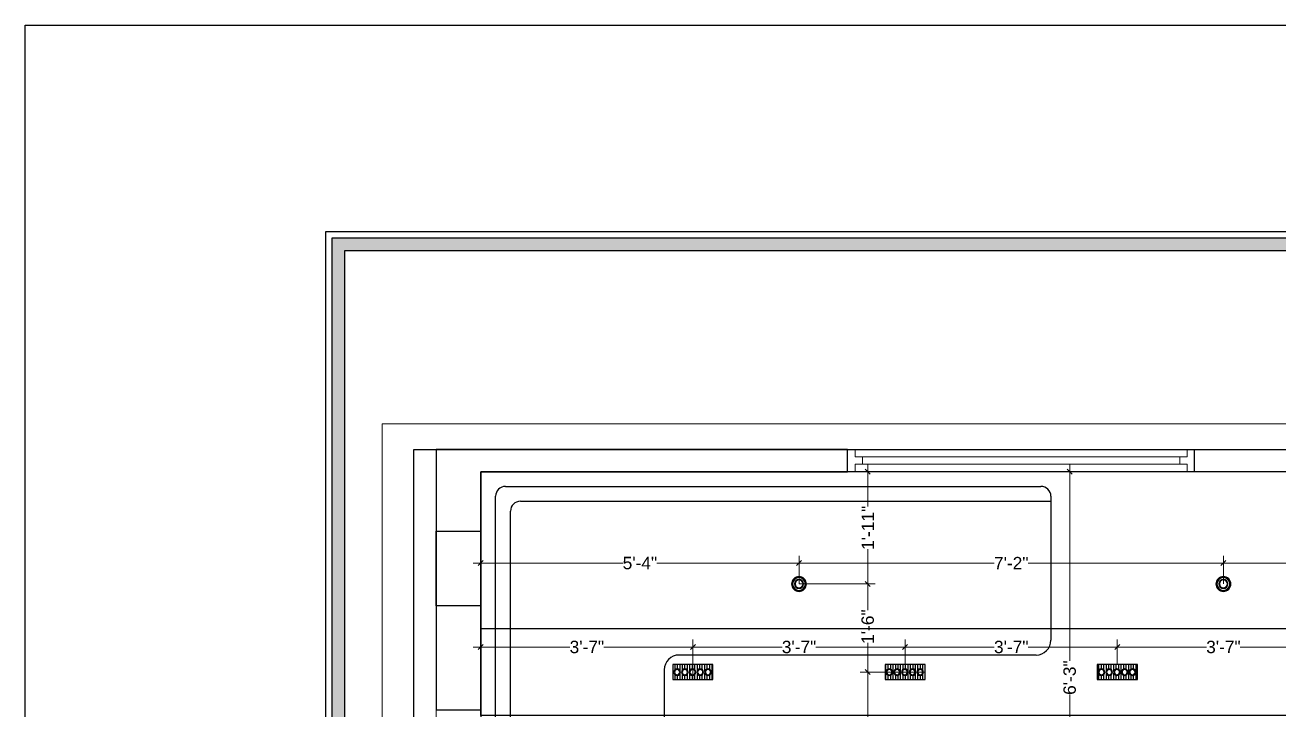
# Model space of a CAD drawing. Header units: millimetres. Extents: x 143362 to 145167, y -178521 to -176194.
# Drawn here: x 143362 to 143614.9, y -176332.1 to -176194.1 of the extents above; entities that cross this region are included whole.
import ezdxf

# ---------------------------------------------------------------- set-up
doc = ezdxf.new("R2010")
doc.units = ezdxf.units.MM
doc.header["$MEASUREMENT"] = 0
doc.header["$PDMODE"] = 2
doc.linetypes.add('DASHEDX2', pattern=[1.5, 1, -0.5])
doc.layers.get('Defpoints').update_dxf_attribs({"color": 220})
for name, color, linetype, lineweight in [('COLUMN', 1, 'Continuous', 30), ('dim05', 1, 'Continuous', 13), ('Electrical', 84, 'Continuous', 30), ('FALSE CEILING', 6, 'Continuous', 30), ('FURNITURE', 32, 'Continuous', 9), ('Labelling', 1, 'Continuous', 25), ('NAME PLATE', 7, 'Continuous', 25), ('SECOND FLOOR', 7, 'Continuous', 9), ('SECOND FLOOR  ( PLINE )', 251, 'Continuous', 30), ('wall', 7, 'Continuous', 30)]:
    doc.layers.add(name, color=color, linetype=linetype, lineweight=lineweight)
doc.layers.add('hatch', color=250, linetype='Continuous', lineweight=9, transparency=0.5)
doc.layers.add('XX~SLAB ( PLINE )', color=251, linetype='Continuous', plot=False)
doc.styles.add('Aerial', font='arial.ttf')
doc.dimstyles.new('Cn_BT_9 ( BOLD )', dxfattribs={"dimtxt": 2.5, "dimasz": 1, "dimexe": 1.5, "dimexo": 0, "dimgap": 0.09, "dimtad": 0, "dimdec": 0, "dimzin": 3, "dimdsep": 46, "dimlunit": 4, "dimtxsty": 'Aerial', "dimblk": 'OBLIQUE', "dimcen": 0.09, "dimdle": 1.5, "dimclrd": 1, "dimclre": 1, "dimclrt": 5, "dimadec": 0, "dimazin": 0, "dimtfac": 0.75, "dimtdec": 0, "dimtofl": 0, "dimtmove": 0, "dimatfit": 3, "dimldrblk": 'OBLIQUE', "dimfxl": 0, "dimtolj": 1, "dimtzin": 0, "dimlwd": 15, "dimlwe": 15, "dimarcsym": 0})

# ---------------------------------------------------------------- blocks, each defined once
blk = doc.blocks.new('ceiling')
at = {"layer": 'FURNITURE', "color": 9, "lineweight": 30, "true_color": 0xc7c8ca}
for p, q in [((142904.89, -176849.37, -0.13), (143012.89, -176849.37, -0.13)), ((142902.89, -176935.37, -0.13), (142902.89, -176851.37, -0.13)), ((142907.89, -176852.37, -0.13), (143014.89, -176852.37, -0.13)), ((143014.89, -176851.37, -0.13), (143014.89, -176880.36, -0.13)), ((142905.89, -176932.37, -0.13), (142905.89, -176854.37, -0.13)), ((143113.89, -176876.42), (143095.39, -176876.42)), ((143011.89, -176883.36, -0.13), (142939.89, -176883.36, -0.13)), ((142936.89, -176886.36, -0.13), (142936.89, -176934.37, -0.13)), ((142926.89, -176934.37, -0.13), (142907.89, -176934.37, -0.13)), ((142927.89, -176935.37, -0.13), (142927.89, -176936.37, -0.13)), ((142933.89, -176937.37, -0.13), (142904.89, -176937.37, -0.13)), ((142969.89, -176977.47, -0.13), (142969.89, -176955.47, -0.13)), ((142969.89, -176955.47, -0.13), (143023.89, -176955.47, -0.13)), ((142996.89, -176955.47, -0.13), (142996.89, -176981.47, -0.13)), ((143023.89, -176955.47, -0.13), (143023.89, -176977.47, -0.13)), ((143023.89, -176955.47, -0.13), (143023.89, -176957.47, -0.13)), ((142967.89, -176957.47, -0.13), (142969.89, -176957.47, -0.13)), ((143023.89, -176957.47, -0.13), (143025.89, -176957.47, -0.13)), ((142965.89, -176981.47, -0.13), (142965.89, -176959.47, -0.13)), ((143027.89, -176959.47, -0.13), (143027.89, -176981.47, -0.13)), ((143019.89, -176981.47, -0.13), (142973.89, -176981.47, -0.13)), ((143021.89, -176987.47, -0.13), (142971.89, -176987.47, -0.13))]:
    blk.add_line(p, q, dxfattribs=at)
at = {"layer": 'FURNITURE', "color": 3, "linetype": 'DASHEDX2', "lineweight": 30, "ltscale": 10}
blk.add_line((142899.89, -176989.42, -0.13), (143113.89, -176989.42, -0.13), dxfattribs=at)
at = {"layer": 'FURNITURE', "color": 9, "lineweight": 30, "ltscale": 10, "true_color": 0xc7c8ca}
for points in [[(143090.39, -176876.42), (143113.89, -176876.42), (143113.89, -176846.42), (143090.39, -176846.42)], [(143090.39, -176876.42), (143091.39, -176876.42), (143091.39, -176846.42), (143090.39, -176846.42)], [(143112.89, -176996.42), (143113.89, -176996.42), (143113.89, -176846.42), (143112.89, -176846.42)], [(143113.89, -176876.42), (143113.89, -176978.5), (143095.39, -176978.5), (143095.39, -176876.42)], [(143096.39, -176961.5), (143096.39, -176944.5), (143095.39, -176944.5), (143095.39, -176961.5)], [(143096.39, -176978.5), (143096.39, -176961.5), (143095.39, -176961.5), (143095.39, -176978.5)], [(143113.89, -176996.42), (143113.89, -176988.42), (142899.89, -176988.42), (142899.89, -176996.42)]]:
    blk.add_lwpolyline(points, close=True, dxfattribs=at)
at = {"layer": 'FURNITURE', "color": 9, "lineweight": 25, "true_color": 0xc7c8ca, "elevation": -0.13}
blk.add_lwpolyline([(142927.89, -176992.42, 1), (142931.89, -176992.42, -1), (142935.89, -176992.42, 1), (142939.89, -176992.42, -1), (142943.89, -176992.42, 1), (142947.89, -176992.42, -1), (142951.89, -176992.42, 1), (142955.89, -176992.42, -1), (142959.89, -176992.42, 1), (142963.89, -176992.42, -1), (142967.89, -176992.42, 1), (142971.89, -176992.42, -1), (142975.89, -176992.42, 1), (142979.89, -176992.42, -1), (142983.89, -176992.42, 1), (142987.89, -176992.42, -1), (142991.89, -176992.42, 1), (142995.89, -176992.42, -1), (142999.89, -176992.42, 1), (143003.89, -176992.42, -1), (143007.89, -176992.42, 1), (143011.89, -176992.42, -1), (143015.89, -176992.42, 1), (143019.89, -176992.42, -0.414214), (143021.89, -176990.42, -0.414214)], format="xyb", dxfattribs=at)
at = {"layer": 'FURNITURE', "color": 9, "lineweight": 30, "true_color": 0xc7c8ca}
for centre, radius, start, end in [((142904.89, -176851.37, -0.13), 2, 90, 180), ((143012.89, -176851.37, -0.13), 2, 0, 90), ((142907.89, -176854.37, -0.13), 2, 90, 180), ((143011.89, -176880.36, -0.13), 3, 270, 0), ((142939.89, -176886.36, -0.13), 3, 90, 180), ((142907.89, -176932.37, -0.13), 2, 180, 270), ((142904.89, -176935.37, -0.13), 2, 180, 270), ((142926.89, -176935.37, -0.13), 1, 0, 90), ((142926.89, -176936.37, -0.13), 1, 270, 0), ((142933.89, -176934.37, -0.13), 3, 270, 0), ((142967.89, -176959.47, -0.13), 2, 90, 180), ((143025.89, -176959.47, -0.13), 2, 0, 90), ((142973.89, -176977.47, -0.13), 4, 180, 270), ((143019.89, -176977.47, -0.13), 4, 270, 0), ((142971.89, -176981.47, -0.13), 6, 180, 270), ((143021.89, -176981.47, -0.13), 6, 270, 0)]:
    blk.add_arc(centre, radius, start, end, dxfattribs=at)
blk = doc.blocks.new('LAYOUT FILE')
at = {"layer": 'NAME PLATE', "true_color": 0xd39e00}
h = blk.add_hatch(color=42, dxfattribs=at)
h.paths.add_polyline_path([(3346889.83, -513806.18), (3346889.83, -514260.7), (3347535.56, -514260.7), (3347535.56, -513806.18)])
h.paths.add_polyline_path([(3346894.36, -513810.71), (3347531.03, -513810.71), (3347531.03, -514256.17), (3346894.36, -514256.17)], flags=16)
at = {"layer": 'NAME PLATE', "color": 42, "true_color": 0xd39e00}
for points in [[(3346887.56, -513803.91), (3347537.83, -513803.91), (3347537.83, -514262.96), (3346887.56, -514262.96)], [(3346889.83, -513806.18), (3347535.56, -513806.18), (3347535.56, -514260.7), (3346889.83, -514260.7)], [(3346894.36, -513810.71), (3347531.03, -513810.71), (3347531.03, -514256.17), (3346894.36, -514256.17)]]:
    blk.add_lwpolyline(points, close=True, dxfattribs=at)
blk = doc.blocks.new('w')
at = {"layer": 'Electrical', "lineweight": 25, "true_color": 0x000000}
h = blk.add_hatch(dxfattribs=at)
h.set_pattern_fill('ANSI31', color=18, scale=4, angle=225)
h.set_pattern_definition([(270, (3371208.62173, -539867.7139), (0.5, -2e-16), [])])
h.paths.add_polyline_path([(3358215.1, -518899.88), (3358215.97, -518898.83, -0.675401), (3358216.43, -518897.69, -0.15536), (3358216.81, -518897.81), (3358217.43, -518897.06), (3358217.43, -518896.88), (3358209.34, -518896.88), (3358209.34, -518899.88)])
h.paths.add_polyline_path([(3358210.2, -518899.01, -1), (3358210.2, -518897.69, -1)], flags=16)
h.paths.add_polyline_path([(3358211.76, -518897.69, -1), (3358211.76, -518899.01, -1)], flags=16)
h.paths.add_polyline_path([(3358210.2, -518898.88, -1), (3358210.2, -518897.82, -1)], flags=0)
h.paths.add_polyline_path([(3358211.76, -518897.82, -1), (3358211.76, -518898.88, -1)], flags=0)
h.paths.add_polyline_path([(3358213.32, -518897.69, -1), (3358213.32, -518899.01, -1)], flags=16)
h.paths.add_polyline_path([(3358213.32, -518897.82, -1), (3358213.32, -518898.88, -1)], flags=0)
h.paths.add_polyline_path([(3358214.87, -518897.69, -1), (3358214.87, -518899.01, -1)], flags=16)
h.paths.add_polyline_path([(3358214.87, -518897.82, -1), (3358214.87, -518898.88, -1)], flags=0)
h.paths.add_polyline_path([(3358215.97, -518898.83), (3358215.1, -518899.88), (3358217.43, -518899.88), (3358217.43, -518897.06), (3358216.81, -518897.81, -0.731062), (3358216.43, -518899.01, -0.193744)], flags=17)
at = {"layer": 'Electrical', "color": 240, "true_color": 0xed1f24}
blk.add_lwpolyline([(3358217.43, -518899.88), (3358209.34, -518899.88), (3358209.34, -518896.88), (3358217.43, -518896.88)], close=True, dxfattribs=at)
at = {"layer": 'Electrical', "color": 18, "lineweight": 25, "true_color": 0x000000}
for centre, radius in [((3358210.2, -518898.35), 0.662), ((3358211.76, -518898.35), 0.662), ((3358213.32, -518898.35), 0.662), ((3358214.87, -518898.35), 0.662), ((3358216.43, -518898.35), 0.662), ((3358210.2, -518898.35), 0.53), ((3358211.76, -518898.35), 0.53), ((3358213.32, -518898.35), 0.53), ((3358214.87, -518898.35), 0.53), ((3358216.43, -518898.35), 0.53)]:
    blk.add_circle(centre, radius, dxfattribs=at)
blk = doc.blocks.new('_Oblique')
at = {"layer": 'wall', "color": 0, "lineweight": -2}
blk.add_line((-0.5, -0.5), (0.5, 0.5), dxfattribs=at)
blk = doc.blocks.new('*D184')
at = {"layer": 'Defpoints', "color": 0, "ltscale": 10, "transparency": 16777216}
for p in [(143496.73, -176319.4), (143453.93, -176324.46, -0.88), (143496.73, -176325.96, -0.88)]:
    blk.add_point(p, dxfattribs=at)
at = {"layer": 'FURNITURE', "color": 1, "lineweight": 15, "ltscale": 10, "transparency": 16777216}
for p, q in [((143452.43, -176319.4), (143471.91, -176319.4)), ((143453.93, -176324.46), (143453.93, -176317.9)), ((143498.23, -176319.4), (143478.74, -176319.4)), ((143496.73, -176325.96), (143496.73, -176317.9))]:
    blk.add_line(p, q, dxfattribs=at)
at = {"layer": 'FURNITURE', "color": 1, "lineweight": 15, "ltscale": 10, "transparency": 16777216, "rotation": 180}
blk.add_blockref('_Oblique', (143453.93, -176319.4), dxfattribs=at)
at = {"layer": 'FURNITURE', "color": 1, "lineweight": 15, "ltscale": 10, "transparency": 16777216}
blk.add_blockref('_Oblique', (143496.73, -176319.4), dxfattribs=at)
at = {"layer": 'FURNITURE', "color": 5, "ltscale": 10, "transparency": 16777216, "insert": (143475.33, -176319.4), "char_height": 2.5, "attachment_point": 5, "style": 'Aerial'}
blk.add_mtext('\\A1;3\'-7"', dxfattribs=at)
blk = doc.blocks.new('*D185')
at = {"layer": 'Defpoints', "color": 0, "ltscale": 10, "transparency": 16777216}
for p in [(143539.53, -176319.4), (143539.53, -176322.96, -0.88), (143496.73, -176325.96, -0.88)]:
    blk.add_point(p, dxfattribs=at)
at = {"layer": 'FURNITURE', "color": 1, "lineweight": 15, "ltscale": 10, "transparency": 16777216}
for p, q in [((143495.23, -176319.4), (143514.71, -176319.4)), ((143496.73, -176325.96), (143496.73, -176317.9)), ((143541.03, -176319.4), (143521.54, -176319.4)), ((143539.53, -176322.96), (143539.53, -176317.9))]:
    blk.add_line(p, q, dxfattribs=at)
at = {"layer": 'FURNITURE', "color": 1, "lineweight": 15, "ltscale": 10, "transparency": 16777216, "rotation": 180}
blk.add_blockref('_Oblique', (143496.73, -176319.4), dxfattribs=at)
at = {"layer": 'FURNITURE', "color": 1, "lineweight": 15, "ltscale": 10, "transparency": 16777216}
blk.add_blockref('_Oblique', (143539.53, -176319.4), dxfattribs=at)
at = {"layer": 'FURNITURE', "color": 5, "ltscale": 10, "transparency": 16777216, "insert": (143518.13, -176319.4), "char_height": 2.5, "attachment_point": 5, "style": 'Aerial'}
blk.add_mtext('\\A1;3\'-7"', dxfattribs=at)
blk = doc.blocks.new('*D186')
at = {"layer": 'Defpoints', "color": 0, "ltscale": 10, "transparency": 16777216}
for p in [(143582.33, -176319.4), (143539.53, -176322.96, -0.88), (143582.33, -176322.96, -0.88)]:
    blk.add_point(p, dxfattribs=at)
at = {"layer": 'FURNITURE', "color": 1, "lineweight": 15, "ltscale": 10, "transparency": 16777216}
for p, q in [((143538.03, -176319.4), (143557.51, -176319.4)), ((143539.53, -176322.96), (143539.53, -176317.9)), ((143583.83, -176319.4), (143564.34, -176319.4)), ((143582.33, -176322.96), (143582.33, -176317.9))]:
    blk.add_line(p, q, dxfattribs=at)
at = {"layer": 'FURNITURE', "color": 1, "lineweight": 15, "ltscale": 10, "transparency": 16777216, "rotation": 180}
blk.add_blockref('_Oblique', (143539.53, -176319.4), dxfattribs=at)
at = {"layer": 'FURNITURE', "color": 1, "lineweight": 15, "ltscale": 10, "transparency": 16777216}
blk.add_blockref('_Oblique', (143582.33, -176319.4), dxfattribs=at)
at = {"layer": 'FURNITURE', "color": 5, "ltscale": 10, "transparency": 16777216, "insert": (143560.93, -176319.4), "char_height": 2.5, "attachment_point": 5, "style": 'Aerial'}
blk.add_mtext('\\A1;3\'-7"', dxfattribs=at)
blk = doc.blocks.new('*D187')
at = {"layer": 'Defpoints', "color": 0, "ltscale": 10, "transparency": 16777216}
for p in [(143625.13, -176319.4), (143582.33, -176322.96, -0.88), (143625.13, -176322.96, -0.88)]:
    blk.add_point(p, dxfattribs=at)
at = {"layer": 'FURNITURE', "color": 1, "lineweight": 15, "ltscale": 10, "transparency": 16777216}
for p, q in [((143580.83, -176319.4), (143600.31, -176319.4)), ((143582.33, -176322.96), (143582.33, -176317.9)), ((143626.63, -176319.4), (143607.14, -176319.4)), ((143625.13, -176322.96), (143625.13, -176317.9))]:
    blk.add_line(p, q, dxfattribs=at)
at = {"layer": 'FURNITURE', "color": 1, "lineweight": 15, "ltscale": 10, "transparency": 16777216, "rotation": 180}
blk.add_blockref('_Oblique', (143582.33, -176319.4), dxfattribs=at)
at = {"layer": 'FURNITURE', "color": 1, "lineweight": 15, "ltscale": 10, "transparency": 16777216}
blk.add_blockref('_Oblique', (143625.13, -176319.4), dxfattribs=at)
at = {"layer": 'FURNITURE', "color": 5, "ltscale": 10, "transparency": 16777216, "insert": (143603.73, -176319.4), "char_height": 2.5, "attachment_point": 5, "style": 'Aerial'}
blk.add_mtext('\\A1;3\'-7"', dxfattribs=at)
blk = doc.blocks.new('*D190')
at = {"layer": 'Defpoints', "color": 0, "ltscale": 10, "transparency": 16777216}
for p in [(143560.93, -176284.07, -0.13), (143572.72, -176284.07), (143560.93, -176359.07)]:
    blk.add_point(p, dxfattribs=at)
at = {"layer": 'FURNITURE', "color": 1, "lineweight": 15, "ltscale": 10, "transparency": 16777216}
for p, q in [((143572.72, -176282.57), (143572.72, -176322.15)), ((143560.93, -176284.07), (143574.22, -176284.07)), ((143572.72, -176360.57), (143572.72, -176328.99)), ((143560.93, -176359.07), (143574.22, -176359.07))]:
    blk.add_line(p, q, dxfattribs=at)
for p, rotation in [((143572.72, -176284.07), 90), ((143572.72, -176359.07), 270)]:
    blk.add_blockref('_Oblique', p, dxfattribs=dict(at, rotation=rotation))
at = {"layer": 'FURNITURE', "color": 5, "ltscale": 10, "transparency": 16777216, "insert": (143572.72, -176325.57), "char_height": 2.5, "attachment_point": 5, "rotation": 90, "style": 'Aerial'}
blk.add_mtext('\\A1;6\'-3"', dxfattribs=at)
blk = doc.blocks.new('*D191')
at = {"layer": 'Defpoints', "color": 0, "ltscale": 10, "transparency": 16777216}
for p in [(143518.13, -176306.69, -0.88), (143531.99, -176324.46), (143543.57, -176324.46, -0.88)]:
    blk.add_point(p, dxfattribs=at)
at = {"layer": 'FURNITURE', "color": 1, "lineweight": 15, "ltscale": 10, "transparency": 16777216}
for p, q in [((143518.13, -176306.69), (143533.49, -176306.69)), ((143531.99, -176305.19), (143531.99, -176311.99)), ((143531.99, -176325.96), (143531.99, -176318.58)), ((143543.57, -176324.46), (143530.49, -176324.46))]:
    blk.add_line(p, q, dxfattribs=at)
for p, rotation in [((143531.99, -176306.69), 90), ((143531.99, -176324.46), 270)]:
    blk.add_blockref('_Oblique', p, dxfattribs=dict(at, rotation=rotation))
at = {"layer": 'FURNITURE', "color": 5, "ltscale": 10, "transparency": 16777216, "insert": (143531.99, -176315.29), "char_height": 2.5, "attachment_point": 5, "rotation": 90, "style": 'Aerial'}
blk.add_mtext('\\A1;1\'-6"', dxfattribs=at)
blk = doc.blocks.new('*D192')
at = {"layer": 'Defpoints', "color": 0, "ltscale": 10, "transparency": 16777216}
for p in [(143543.57, -176324.46, -0.88), (143531.99, -176393.69), (143543.57, -176393.69, -0.88)]:
    blk.add_point(p, dxfattribs=at)
at = {"layer": 'FURNITURE', "color": 1, "lineweight": 15, "ltscale": 10, "transparency": 16777216}
for p, q in [((143543.57, -176324.46), (143530.49, -176324.46)), ((143531.99, -176322.96), (143531.99, -176355.66)), ((143531.99, -176395.19), (143531.99, -176362.48)), ((143543.57, -176393.69), (143530.49, -176393.69))]:
    blk.add_line(p, q, dxfattribs=at)
for p, rotation in [((143531.99, -176324.46), 90), ((143531.99, -176393.69), 270)]:
    blk.add_blockref('_Oblique', p, dxfattribs=dict(at, rotation=rotation))
at = {"layer": 'FURNITURE', "color": 5, "ltscale": 10, "transparency": 16777216, "insert": (143531.99, -176359.07), "char_height": 2.5, "attachment_point": 5, "rotation": 90, "style": 'Aerial'}
blk.add_mtext('\\A1;5\'-9"', dxfattribs=at)
blk = doc.blocks.new('3we')
at = {"layer": 'Electrical', "color": 18, "ltscale": 8, "true_color": 0x000000}
for radius in [1.5, 1.3, 0.904, 0.804]:
    blk.add_circle((56069.75, 46700.94), radius, dxfattribs=at)
blk = doc.blocks.new('*D202')
at = {"layer": 'Defpoints', "color": 0, "ltscale": 10, "transparency": 16777216}
for p in [(143527.93, -176284.07, -0.13), (143531.99, -176284.07), (143518.13, -176306.69, -0.88)]:
    blk.add_point(p, dxfattribs=at)
at = {"layer": 'FURNITURE', "color": 1, "lineweight": 15, "ltscale": 10, "transparency": 16777216}
for p, q in [((143531.99, -176282.57), (143531.99, -176291.11)), ((143527.93, -176284.07), (143533.49, -176284.07)), ((143531.99, -176308.19), (143531.99, -176299.65)), ((143518.13, -176306.69), (143533.49, -176306.69))]:
    blk.add_line(p, q, dxfattribs=at)
for p, rotation in [((143531.99, -176284.07), 90), ((143531.99, -176306.69), 270)]:
    blk.add_blockref('_Oblique', p, dxfattribs=dict(at, rotation=rotation))
at = {"layer": 'FURNITURE', "color": 5, "ltscale": 10, "transparency": 16777216, "insert": (143531.99, -176295.38), "char_height": 2.5, "attachment_point": 5, "rotation": 90, "style": 'Aerial'}
blk.add_mtext('\\A1;1\'-11"', dxfattribs=at)
blk = doc.blocks.new('*D314')
at = {"layer": 'Defpoints', "color": 0, "ltscale": 10, "transparency": 16777216}
for p in [(143453.93, -176302.49), (143453.93, -176306.69, -0.13), (143518.13, -176306.69)]:
    blk.add_point(p, dxfattribs=at)
at = {"layer": 'FURNITURE', "color": 1, "lineweight": 15, "ltscale": 10, "transparency": 16777216}
for p, q in [((143453.93, -176306.69), (143453.93, -176300.99)), ((143518.13, -176306.69), (143518.13, -176300.99)), ((143452.43, -176302.49), (143482.61, -176302.49)), ((143519.63, -176302.49), (143489.44, -176302.49))]:
    blk.add_line(p, q, dxfattribs=at)
at = {"layer": 'FURNITURE', "color": 1, "lineweight": 15, "ltscale": 10, "transparency": 16777216, "rotation": 180}
blk.add_blockref('_Oblique', (143453.93, -176302.49), dxfattribs=at)
at = {"layer": 'FURNITURE', "color": 1, "lineweight": 15, "ltscale": 10, "transparency": 16777216}
blk.add_blockref('_Oblique', (143518.13, -176302.49), dxfattribs=at)
at = {"layer": 'FURNITURE', "color": 5, "ltscale": 10, "transparency": 16777216, "insert": (143486.03, -176302.49), "char_height": 2.5, "attachment_point": 5, "style": 'Aerial'}
blk.add_mtext('\\A1;5\'-4"', dxfattribs=at)
blk = doc.blocks.new('*D315')
at = {"layer": 'Defpoints', "color": 0, "ltscale": 10, "transparency": 16777216}
for p in [(143603.73, -176302.49), (143518.13, -176306.69), (143603.73, -176306.69, -0.88)]:
    blk.add_point(p, dxfattribs=at)
at = {"layer": 'FURNITURE', "color": 1, "lineweight": 15, "ltscale": 10, "transparency": 16777216}
for p, q in [((143518.13, -176306.69), (143518.13, -176300.99)), ((143603.73, -176306.69), (143603.73, -176300.99)), ((143516.63, -176302.49), (143557.52, -176302.49)), ((143605.23, -176302.49), (143564.33, -176302.49))]:
    blk.add_line(p, q, dxfattribs=at)
at = {"layer": 'FURNITURE', "color": 1, "lineweight": 15, "ltscale": 10, "transparency": 16777216, "rotation": 180}
blk.add_blockref('_Oblique', (143518.13, -176302.49), dxfattribs=at)
at = {"layer": 'FURNITURE', "color": 1, "lineweight": 15, "ltscale": 10, "transparency": 16777216}
blk.add_blockref('_Oblique', (143603.73, -176302.49), dxfattribs=at)
at = {"layer": 'FURNITURE', "color": 5, "ltscale": 10, "transparency": 16777216, "insert": (143560.93, -176302.49), "char_height": 2.5, "attachment_point": 5, "style": 'Aerial'}
blk.add_mtext('\\A1;7\'-2"', dxfattribs=at)
blk = doc.blocks.new('*D316')
at = {"layer": 'Defpoints', "color": 0, "ltscale": 10, "transparency": 16777216}
for p in [(143667.93, -176302.49), (143603.73, -176306.69, -0.88), (143667.93, -176306.69, -0.13)]:
    blk.add_point(p, dxfattribs=at)
at = {"layer": 'FURNITURE', "color": 1, "lineweight": 15, "ltscale": 10, "transparency": 16777216}
for p, q in [((143603.73, -176306.69), (143603.73, -176300.99)), ((143667.93, -176306.69), (143667.93, -176300.99)), ((143602.23, -176302.49), (143632.41, -176302.49)), ((143669.43, -176302.49), (143639.24, -176302.49))]:
    blk.add_line(p, q, dxfattribs=at)
at = {"layer": 'FURNITURE', "color": 1, "lineweight": 15, "ltscale": 10, "transparency": 16777216, "rotation": 180}
blk.add_blockref('_Oblique', (143603.73, -176302.49), dxfattribs=at)
at = {"layer": 'FURNITURE', "color": 1, "lineweight": 15, "ltscale": 10, "transparency": 16777216}
blk.add_blockref('_Oblique', (143667.93, -176302.49), dxfattribs=at)
at = {"layer": 'FURNITURE', "color": 5, "ltscale": 10, "transparency": 16777216, "insert": (143635.83, -176302.49), "char_height": 2.5, "attachment_point": 5, "style": 'Aerial'}
blk.add_mtext('\\A1;5\'-4"', dxfattribs=at)

msp = doc.modelspace()

# ---------------------------------------------------------------- linework, layer by layer
at = {"layer": 'COLUMN'}
for p, q in [((143444.93, -176296.07, -0.13), (143453.93, -176296.07, -0.13)), ((143444.93, -176311.07, -0.13), (143444.93, -176296.07, -0.13)), ((143453.93, -176296.07, -0.13), (143453.93, -176311.07, -0.13)), ((143453.93, -176311.07, -0.13), (143444.93, -176311.07, -0.13))]:
    msp.add_line(p, q, dxfattribs=at)
at = {"layer": 'FALSE CEILING', "lineweight": 25}
for points, elevation in [([(143667.93, -176426.07), (143667.93, -176284.07), (143453.93, -176284.07), (143453.93, -176426.07)], -0.13), ([(143667.93, -176315.69), (143667.93, -176333.23), (143453.93, -176333.23), (143453.93, -176315.69)], -0.88)]:
    msp.add_lwpolyline(points, close=True, dxfattribs=dict(at, elevation=elevation))
at = {"layer": 'FURNITURE', "color": 3, "lineweight": 30, "ltscale": 10}
msp.add_lwpolyline([(143362.02, -176194.06), (144504.68, -176194.06), (144504.68, -177339.53), (143362.02, -177339.53)], close=True, dxfattribs=at)
at = {"layer": 'Labelling', "lineweight": 0, "ltscale": 10}
for p, q in [((143682.2, -176274.4), (143434.05, -176274.4)), ((143434.05, -176274.4), (143434.05, -176444.32))]:
    msp.add_line(p, q, dxfattribs=at)
at = {"layer": 'SECOND FLOOR'}
for p, q in [((143444.93, -176279.57, -0.13), (143682.2, -176279.57, -0.13)), ((143444.93, -176279.57, -0.13), (143444.93, -176444.32, -0.13)), ((143527.93, -176279.57, -0.13), (143527.93, -176284.07, -0.13)), ((143529.43, -176279.57, -0.13), (143527.93, -176279.57, -0.13)), ((143527.93, -176279.57, -0.13), (143527.93, -176284.07, -0.13)), ((143597.93, -176279.57, -0.13), (143527.93, -176279.57, -0.13)), ((143527.93, -176279.57, -0.13), (143527.93, -176284.07, -0.13)), ((143529.43, -176281.07, -0.13), (143529.43, -176279.57, -0.13)), ((143530.93, -176281.07, -0.13), (143529.43, -176281.07, -0.13)), ((143530.93, -176282.57, -0.13), (143530.93, -176281.07, -0.13)), ((143530.93, -176282.57, -0.13), (143530.93, -176281.07, -0.13)), ((143530.93, -176281.07, -0.13), (143594.93, -176281.07, -0.13)), ((143596.43, -176281.07, -0.13), (143594.93, -176281.07, -0.13)), ((143594.93, -176281.07, -0.13), (143594.93, -176282.57, -0.13)), ((143594.93, -176281.07, -0.13), (143594.93, -176282.57, -0.13)), ((143597.93, -176279.57, -0.13), (143596.43, -176279.57, -0.13)), ((143596.43, -176279.57, -0.13), (143596.43, -176281.07, -0.13)), ((143597.93, -176279.57, -0.13), (143597.93, -176284.07, -0.13)), ((143597.93, -176284.07, -0.13), (143597.93, -176279.57, -0.13)), ((143597.93, -176284.07, -0.13), (143597.93, -176279.57, -0.13)), ((143529.43, -176284.07, -0.13), (143529.43, -176282.57, -0.13)), ((143529.43, -176282.57, -0.13), (143530.93, -176282.57, -0.13)), ((143594.93, -176282.57, -0.13), (143530.93, -176282.57, -0.13)), ((143594.93, -176282.57, -0.13), (143596.43, -176282.57, -0.13)), ((143596.43, -176282.57, -0.13), (143596.43, -176284.07, -0.13)), ((143453.93, -176434.07, -0.13), (143453.93, -176284.07, -0.13)), ((143453.93, -176284.07, -0.13), (143667.93, -176284.07, -0.13)), ((143527.93, -176284.07, -0.13), (143529.43, -176284.07, -0.13)), ((143527.93, -176284.07, -0.13), (143597.93, -176284.07, -0.13)), ((143596.43, -176284.07, -0.13), (143597.93, -176284.07, -0.13)), ((143453.93, -176332.07, -0.13), (143444.93, -176332.07, -0.13))]:
    msp.add_line(p, q, dxfattribs=at)
at = {"layer": 'SECOND FLOOR  ( PLINE )'}
for p, q in [((143527.93, -176279.57, -0.13), (143444.93, -176279.57, -0.13)), ((143444.93, -176279.57, -0.13), (143444.93, -176332.07, -0.13)), ((143527.93, -176284.07, -0.13), (143527.93, -176279.57, -0.13)), ((143597.93, -176284.07, -0.13), (143597.93, -176279.57, -0.13)), ((143597.93, -176279.57, -0.13), (143682.2, -176279.57, -0.13)), ((143453.93, -176284.07, -0.13), (143527.93, -176284.07, -0.13)), ((143453.93, -176332.07, -0.13), (143453.93, -176284.07, -0.13)), ((143667.93, -176284.07, -0.13), (143597.93, -176284.07, -0.13)), ((143444.93, -176332.07, -0.13), (143453.93, -176332.07, -0.13))]:
    msp.add_line(p, q, dxfattribs=at)
at = {"layer": 'XX~SLAB ( PLINE )'}
for p, q in [((143440.43, -176444.32, -0.13), (143440.43, -176279.57, -0.13)), ((143440.43, -176279.57, -0.13), (143682.2, -176279.57, -0.13))]:
    msp.add_line(p, q, dxfattribs=at)

# ---------------------------------------------------------------- block references
at = {"layer": 'dim05', "xscale": -1, "rotation": 180}
for p in [(87448.38, -129605.75, -0.88), (87533.98, -129605.75, -0.88)]:
    msp.add_blockref('3we', p, dxfattribs=at)
at = {"layer": 'FURNITURE', "lineweight": 30}
msp.add_blockref('ceiling', (554.04, 562.35), dxfattribs=at)
at = {"layer": 'hatch', "lineweight": 30, "xscale": -1, "rotation": 180}
for p in [(-3214716.66, -695222.83, -0.88), (-3214673.86, -695222.83, -0.88), (-3214631.06, -695222.83, -0.88)]:
    msp.add_blockref('w', p, dxfattribs=at)
at = {"layer": 'NAME PLATE', "lineweight": 0, "xscale": 0.5647713893891101, "yscale": 0.5647713893891101, "zscale": 0.5647713893891101}
msp.add_blockref('LAYOUT FILE', (-1746803.68, 113946.07, 0.13), dxfattribs=at)

# ---------------------------------------------------------------- dimensions: what is measured, and where the dimension line sits
at = {"layer": 'FURNITURE', "ltscale": 10}
dim = msp.add_linear_dim(base=(143531.99, -176284.07), p1=(143518.13, -176306.69, -0.88), p2=(143527.93, -176284.07, -0.13), angle=90, dimstyle='Cn_BT_9 ( BOLD )', override={"dimtmove": 1}, dxfattribs=at)
dim.commit()
dim.dimension.update_dxf_attribs({"geometry": '*D202', "text_midpoint": (143531.99, -176295.38)})
dim = msp.add_linear_dim(base=(143572.72, -176284.07, -0.88), p1=(143560.93, -176359.07, -0.88), p2=(143560.93, -176284.07, -1.01), angle=90, dimstyle='Cn_BT_9 ( BOLD )', dxfattribs=at)
dim.commit()
dim.dimension.update_dxf_attribs({"geometry": '*D190', "text_midpoint": (143572.72, -176325.57, -0.88), "dimtype": 160})
for base, p1, p2, picture, middle in [((143453.93, -176302.49), (143518.13, -176306.69), (143453.93, -176306.69, -0.13), '*D314', (143486.03, -176302.49)), ((143603.73, -176302.49), (143518.13, -176306.69), (143603.73, -176306.69, -0.88), '*D315', (143560.93, -176302.49)), ((143667.93, -176302.49), (143603.73, -176306.69, -0.88), (143667.93, -176306.69, -0.13), '*D316', (143635.83, -176302.49)), ((143539.53, -176319.4), (143496.73, -176325.96, -0.88), (143539.53, -176322.96, -0.88), '*D185', (143518.13, -176319.4)), ((143582.33, -176319.4), (143539.53, -176322.96, -0.88), (143582.33, -176322.96, -0.88), '*D186', (143560.93, -176319.4)), ((143625.13, -176319.4), (143582.33, -176322.96, -0.88), (143625.13, -176322.96, -0.88), '*D187', (143603.73, -176319.4))]:
    dim = msp.add_linear_dim(base=base, p1=p1, p2=p2, dimstyle='Cn_BT_9 ( BOLD )', override={"dimtmove": 1}, dxfattribs=at)
    dim.commit()
    dim.dimension.update_dxf_attribs({"geometry": picture, "text_midpoint": middle})
for base, p1, p2, picture, middle in [((143531.99, -176324.46), (143518.13, -176306.69, -0.88), (143543.57, -176324.46, -0.88), '*D191', (143531.99, -176315.29)), ((143531.99, -176393.69), (143543.57, -176324.46, -0.88), (143543.57, -176393.69, -0.88), '*D192', (143531.99, -176359.07))]:
    dim = msp.add_linear_dim(base=base, p1=p1, p2=p2, angle=90, dimstyle='Cn_BT_9 ( BOLD )', override={"dimtmove": 1}, dxfattribs=at)
    dim.commit()
    dim.dimension.update_dxf_attribs({"geometry": picture, "text_midpoint": middle, "dimtype": 160})
dim = msp.add_linear_dim(base=(143496.73, -176319.4), p1=(143453.93, -176324.46, -0.88), p2=(143496.73, -176325.96, -0.88), dimstyle='Cn_BT_9 ( BOLD )', dxfattribs=at)
dim.commit()
dim.dimension.update_dxf_attribs({"geometry": '*D184', "text_midpoint": (143475.33, -176319.4)})

doc.saveas('drawing.dxf')
